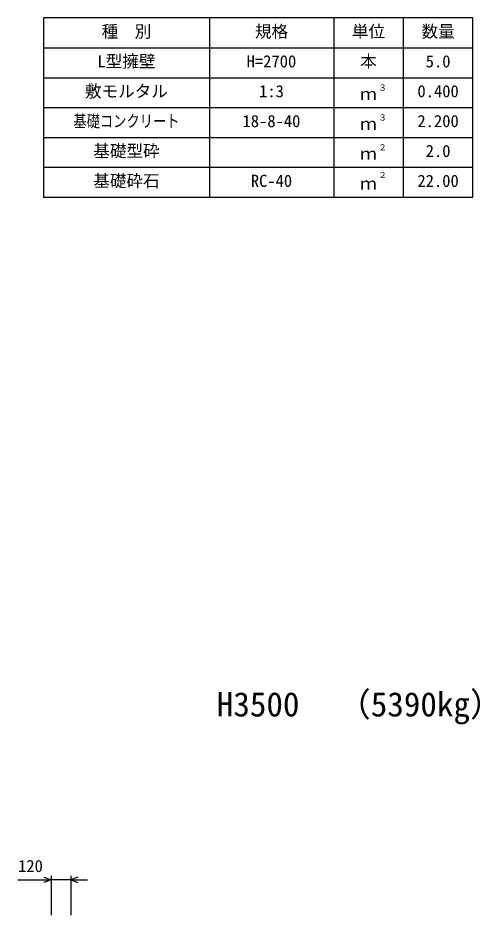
# Model space of a CAD drawing. Units: millimetres, scale not verified. Extents: x -67200 to 67200, y -23760 to 23760.
# Drawn here: x 16702 to 19489, y -10816 to -5411 of the extents above; entities that cross this region are included whole.
import ezdxf
from ezdxf.enums import TextEntityAlignment as Align

# ---------------------------------------------------------------- set-up
doc = ezdxf.new("R2010")
doc.units = ezdxf.units.MM
doc.header["$LTSCALE"] = 80
for name, color, linetype, lineweight in [('0-1_DIM', 7, 'Continuous', 25), ('0-4_HYO', 3, 'Continuous', 25), ('0-5_HYO2', 4, 'Continuous', 25), ('0-8_TXT', 7, 'Continuous', 25)]:
    doc.layers.add(name, color=color, linetype=linetype, lineweight=lineweight)
doc.styles.add('ＭＳ ゴシック', font='')
doc.styles.get('ＭＳ ゴシック').set_extended_font_data('MS Gothic')

msp = doc.modelspace()

# ---------------------------------------------------------------- linework, layer by layer
at = {"layer": '0-1_DIM'}
for p, q in [((16901.39, -10578.72), (16901.39, -10815.62)), ((17021.39, -10578.72), (17021.39, -10815.62)), ((16701.84, -10603.72), (16901.39, -10603.72)), ((17021.39, -10603.72), (16901.39, -10603.72)), ((17021.39, -10603.72), (17121.39, -10603.72))]:
    msp.add_line(p, q, dxfattribs=at)
for points in [[(16859.1, -10588.33), (16901.39, -10603.72), (16859.1, -10619.12)], [(17063.67, -10588.33), (17021.39, -10603.72), (17063.67, -10619.12)]]:
    msp.add_lwpolyline(points, dxfattribs=at)
at = {"layer": '0-4_HYO'}
for p, q in [((17856.39, -5410.62), (17856.39, -6490.62)), ((18606.39, -5410.62), (18606.39, -6490.62)), ((19026.39, -5410.62), (19026.39, -6490.62)), ((16856.39, -5590.62), (19446.39, -5590.62))]:
    msp.add_line(p, q, dxfattribs=at)
msp.add_lwpolyline([(16856.39, -6490.62), (19446.39, -6490.62), (19446.39, -5410.62), (16856.39, -5410.62)], close=True, dxfattribs=at)
at = {"layer": '0-5_HYO2'}
for p, q in [((16856.39, -5770.62), (19446.39, -5770.62)), ((16856.39, -5950.62), (19446.39, -5950.62)), ((16856.39, -6130.62), (19446.39, -6130.62)), ((16856.39, -6310.62), (19446.39, -6310.62))]:
    msp.add_line(p, q, dxfattribs=at)

# ---------------------------------------------------------------- texts
at = {"layer": '0-1_DIM', "style": 'ＭＳ ゴシック'}
msp.add_text('120', height=73.31, dxfattribs=at).set_placement((16702.75, -10578.72), align=Align.BOTTOM_LEFT)
at = {"layer": '0-8_TXT', "style": 'ＭＳ ゴシック'}
for s, height, p in [('種\u3000別', 73.31, (17206.39, -5550.62)), ('規格', 73.31, (18131.39, -5550.62)), ('単位', 73.31, (18716.39, -5550.62)), ('数量', 73.31, (19136.39, -5550.62)), ('L型擁壁', 73.31, (17181.39, -5730.62)), ('H=2700', 73.31, (18081.39, -5730.62)), ('本', 73.31, (18766.39, -5730.62)), ('5.0', 73.31, (19161.39, -5730.62)), ('敷モルタル', 73.31, (17106.39, -5910.62)), ('1:3', 73.31, (18156.39, -5910.62)), ('３', 36.66, (18875.62, -5860)), ('0.400', 73.31, (19111.39, -5910.62)), ('ｍ', 73.31, (18766.39, -5927.28)), ('18-8-40', 73.31, (18056.39, -6090.62)), ('３', 36.66, (18875.62, -6040)), ('2.200', 73.31, (19111.39, -6090.62)), ('ｍ', 73.31, (18766.39, -6107.28)), ('基礎型砕', 73.31, (17156.39, -6270.62)), ('ｍ', 73.31, (18766.39, -6287.28)), ('２', 36.66, (18875.62, -6220)), ('2.0', 73.31, (19161.39, -6270.62)), ('基礎砕石', 73.31, (17156.39, -6450.62)), ('RC-40', 73.31, (18106.39, -6450.62)), ('２', 36.66, (18875.62, -6386.67)), ('22.00', 73.31, (19111.39, -6450.62)), ('ｍ', 73.31, (18766.39, -6467.28)), ('（5390kg）', 146.6, (18630, -9663.08)), ('H3500', 146.6, (17901.39, -9663.08))]:
    msp.add_text(s, height=height, dxfattribs=at).set_placement(p, align=Align.BOTTOM_LEFT)
at = {"layer": '0-8_TXT', "style": 'ＭＳ ゴシック', "width": 0.8}
msp.add_text('基礎コンクリート', height=73.31, dxfattribs=at).set_placement((17036.39, -6090.62), align=Align.BOTTOM_LEFT)

doc.saveas('drawing.dxf')
